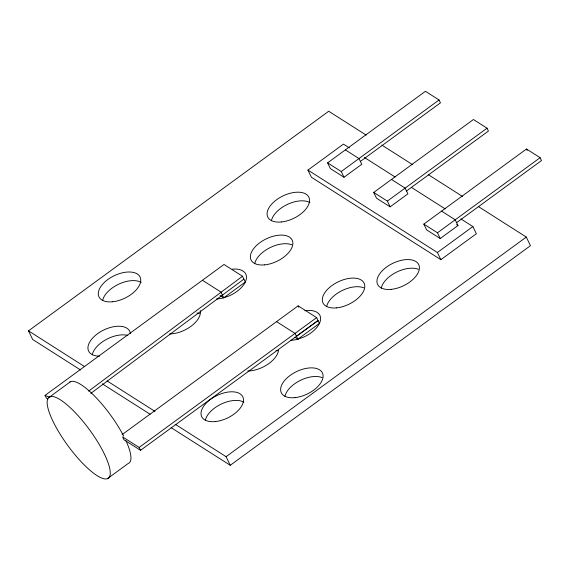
<?xml version="1.0" encoding="UTF-8"?>
<svg xmlns="http://www.w3.org/2000/svg" width="570" height="570" viewBox="0 0 570 570"><rect width="100%" height="100%" fill="white"/><g stroke="black" fill="none" stroke-linecap="round" stroke-linejoin="round"><path stroke-width="0.85" d="M88.678 391.084L242.492 276.243L245.321 282.022L223.754 297.796A22.821 12.426 -25.8 0 1 216.55 298.951M90.773 393.421L243.882 279.115M80.562 369.98L32.668 339.478L28.5 330.864L328.712 111.243L366.139 135.076M460.916 218.923L472.886 226.546L476.356 233.721L440.867 259.685L311.412 177.256L307.942 170.081L343.432 144.117L349.417 147.929M345.356 149.874L358.979 158.553L361.758 164.295L344.009 177.277L330.386 168.599L327.608 162.856L425.434 91.3L439.057 99.978L440.446 102.849L360.368 161.424M327.608 162.856L341.238 171.534L439.057 99.978M48.072 398.915L46.448 398.245L45.059 395.373L224.003 264.473L242.492 276.243M49.989 396.706L70.687 381.565M391.476 179.45L405.106 188.121L407.885 193.864L390.136 206.853L376.506 198.175L373.735 192.432L473.421 119.508L487.044 128.186L488.433 131.057L406.495 190.993M373.735 192.432L387.358 201.103L487.044 128.186M122.094 434.618L298.124 305.848L316.614 317.625L319.442 323.397L297.875 339.179L295.039 333.407L276.55 321.63M441.579 211.121L455.209 219.799L457.981 225.542L440.232 238.524L426.609 229.853L423.831 224.103L526.488 149.012L540.111 157.69L541.5 160.562L456.591 222.671M296.429 336.279L318.053 320.525L140.541 450.314L123.947 439.748L122.557 436.876L139.151 447.443L316.614 317.625M423.831 224.103L437.461 232.781L540.111 157.69M107.402 478.7A50.188 13.424 53.8 0 0 75.675 413.065A50.188 13.424 53.8 0 0 53.01 421.351A50.188 13.424 53.8 0 0 107.402 478.7L128.108 463.553A50.188 13.424 53.8 0 0 125.856 440.546M307.942 170.081L437.389 252.51L472.886 226.546M175.19 424.272L226.083 456.677L526.295 237.063L530.463 245.677L230.252 465.291L171.121 427.643M202.428 280.255L220.918 292.032L222.371 294.925M220.034 295.438L223.739 297.804L229.24 295.858A22.821 12.426 -25.8 0 0 246.447 278.253A22.821 12.426 -25.8 0 0 232.254 269.175M45.059 395.373L49.939 397.383M381.85 145.079L412.538 164.623M428.255 174.627L462.683 196.55M478.401 206.561L526.295 237.063M364.387 157.455L395.067 176.992M411.526 187.473L445.199 208.912M456.549 224.63L457.981 225.542M294.897 337.29L297.861 339.179M28.5 330.864L84.631 366.603M107.082 380.903L154.983 411.405M102.265 383.795L150.166 414.297M526.488 149.012L527.179 150.452M437.461 232.781L440.232 238.524M437.389 252.51L440.867 259.685M387.358 201.103L390.136 206.853M341.238 171.534L344.009 177.277M298.124 305.848L298.815 307.28M222.357 294.932L223.754 297.796M226.083 456.677L230.252 465.291M139.151 447.443L140.541 450.314M200.284 310.614A22.821 12.426 -25.8 0 1 191.435 325.976A22.821 12.426 -25.8 0 1 169.646 333.92M304.857 310.743A22.821 12.426 -25.8 0 1 320.611 319.122A22.821 12.426 -25.8 0 1 303.361 337.233L297.825 339.193A22.821 12.426 -25.8 0 1 290.671 340.333M278.516 350.265A22.821 12.426 -25.8 0 1 247.779 370.984M99.622 356.143A22.821 12.426 -25.8 0 1 97.513 333.735A22.821 12.426 -25.8 0 1 130.388 333.671M271.413 220.79A22.821 12.426 -25.8 0 1 287.423 204.409A22.821 12.426 -25.8 0 1 309.93 202.592M381.266 288.171A22.821 12.426 -25.8 0 1 396.207 272.31A22.821 12.426 -25.8 0 1 418.43 269.304M254.719 263.689A22.821 12.426 -25.8 0 1 269.66 247.836A22.821 12.426 -25.8 0 1 291.883 244.829M197.078 313.016A22.821 12.426 -25.8 0 1 199.45 313.735M326.631 306.689A22.821 12.426 -25.8 0 1 341.572 290.828A22.821 12.426 -25.8 0 1 363.795 287.822M276.044 350.286A22.821 12.426 -25.8 0 1 277.583 350.807M102.607 300.589A22.821 12.426 -25.8 0 1 118.617 284.209A22.821 12.426 -25.8 0 1 141.132 282.392M284.943 396.464A22.821 12.426 -25.8 0 1 299.884 380.61A22.821 12.426 -25.8 0 1 322.107 377.597M92.262 354.832A22.821 12.426 -25.8 0 1 106.148 339.528A22.821 12.426 -25.8 0 1 127.887 335.445M205.343 420.396A22.821 12.426 -25.8 0 1 221.352 404.009A22.821 12.426 -25.8 0 1 243.867 402.199M69.483 382.285A50.188 13.424 53.8 0 1 93.58 395.06A50.188 13.424 53.8 0 1 123.654 436.05M281.331 221.972A22.821 12.426 -25.8 0 0 309.189 198.011A22.821 12.426 -25.8 0 0 274.441 201.452A22.821 12.426 -25.8 0 0 281.331 221.972M391.191 289.353A22.821 12.426 -25.8 0 0 419.05 265.392A22.821 12.426 -25.8 0 0 384.301 268.833A22.821 12.426 -25.8 0 0 391.191 289.353M264.644 264.879A22.821 12.426 -25.8 0 0 292.503 240.911A22.821 12.426 -25.8 0 0 257.754 244.352A22.821 12.426 -25.8 0 0 264.644 264.879M336.557 307.871A22.821 12.426 -25.8 0 0 364.415 283.91A22.821 12.426 -25.8 0 0 329.667 287.351A22.821 12.426 -25.8 0 0 336.557 307.871M112.532 301.772A22.821 12.426 -25.8 0 0 140.391 277.811A22.821 12.426 -25.8 0 0 105.642 281.252A22.821 12.426 -25.8 0 0 112.532 301.772M294.868 397.646A22.821 12.426 -25.8 0 0 322.727 373.685A22.821 12.426 -25.8 0 0 287.978 377.126A22.821 12.426 -25.8 0 0 294.868 397.646M215.261 421.579A22.821 12.426 -25.8 0 0 243.126 397.618A22.821 12.426 -25.8 0 0 208.378 401.052A22.821 12.426 -25.8 0 0 215.261 421.579"/></g></svg>
